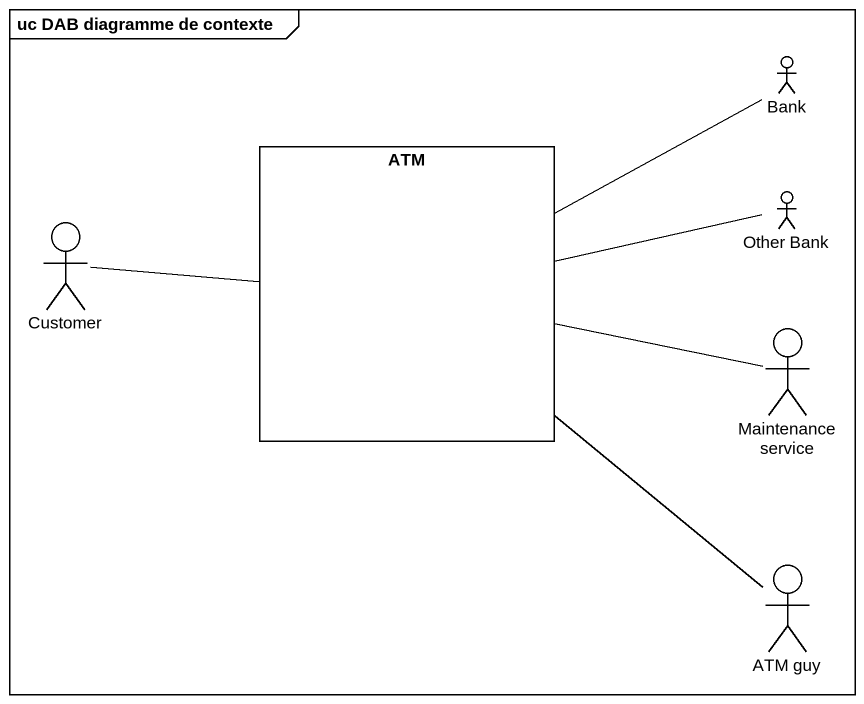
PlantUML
@startuml
mainframe uc DAB diagramme de contexte
actor Bank
rectangle ATM
actor "Other Bank" as Other_Bank
actor Customer
actor "Maintenance service" as Maintenance_service
actor "ATM guy" as ATM_guy
ATM -right- Bank
ATM -right- Other_Bank
ATM -right- Maintenance_service
ATM -- ATM_guy
Customer -right- ATM
@enduml
